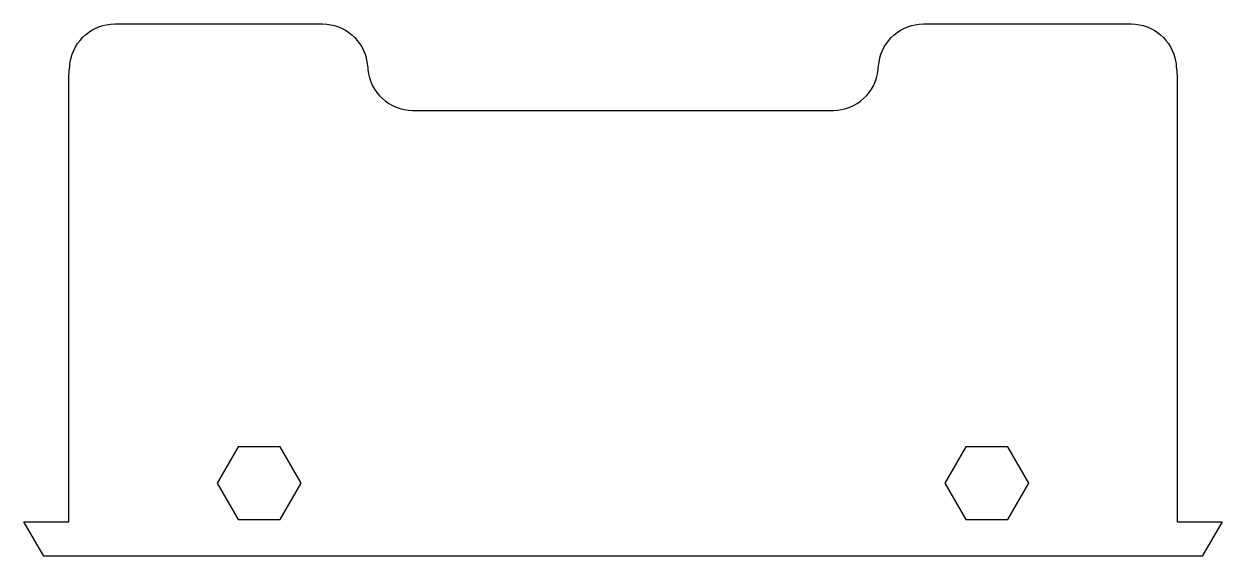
# Model space of a CAD drawing. Header units: millimetres. Extents: x -3 to 77, y -2.3 to 33.2.
import ezdxf

# ---------------------------------------------------------------- set-up
doc = ezdxf.new("R2010")
doc.units = ezdxf.units.MM
doc.layers.get('0').update_dxf_attribs({"linetype": 'CONTINUOUS'})

msp = doc.modelspace()

# ---------------------------------------------------------------- linework, layer by layer
msp.add_lwpolyline([(0.095, 30.678, -0.369766), (3.059, 33.217), (16.941, 33.217, -0.369766), (19.905, 30.678, -0.015767), (19.967, 30.177, 0.387795), (22.954, 27.45), (51.046, 27.45, 0.387795), (54.033, 30.177, -0.015767), (54.095, 30.678, -0.369766), (57.059, 33.217), (70.941, 33.217, -0.369766), (73.905, 30.678, -0.038544), (74, 29.45), (74, 0), (77, 0), (75.679, -2.289), (-1.679, -2.289), (-3, 0), (0, 0), (0, 29.45, -0.038544)], format="xyb", close=True)
for points in [[(15.5, 2.575), (14.1, 5), (11.3, 5), (9.9, 2.575), (11.3, 0.15), (14.1, 0.15)], [(62.7, 5), (59.9, 5), (58.5, 2.575), (59.9, 0.15), (62.7, 0.15), (64.1, 2.575)]]:
    msp.add_lwpolyline(points, close=True)

doc.saveas('drawing.dxf')
